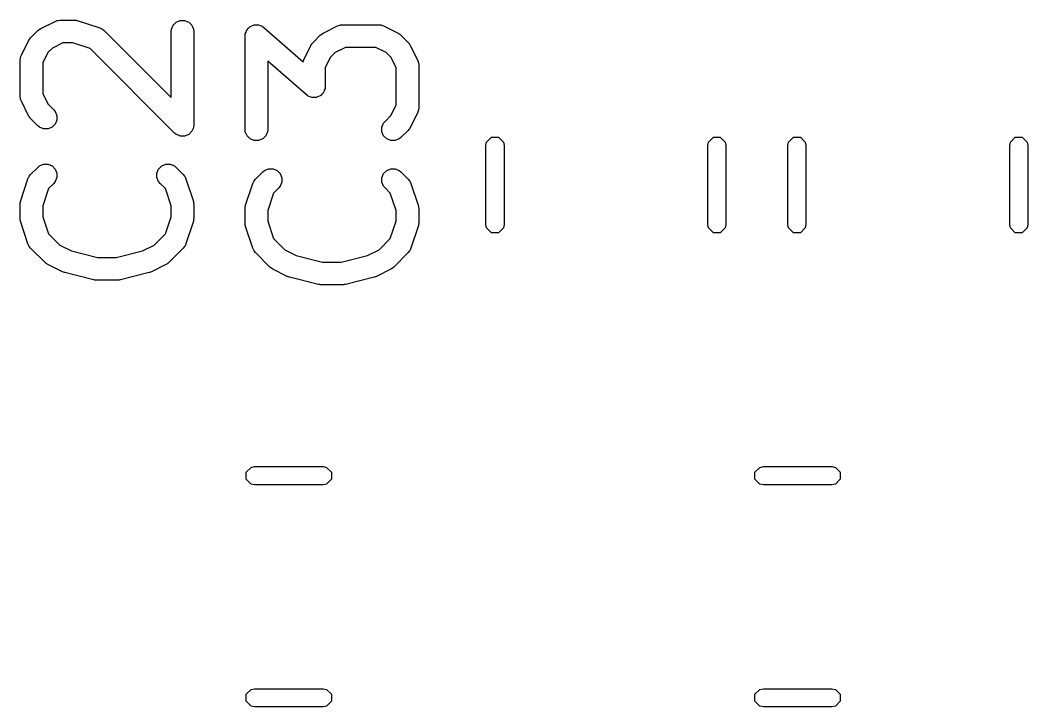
# Model space of a CAD drawing. Header units: inches. Extents: x 1.99 to 4.41, y -4.34 to -2.1.
# Drawn here: x 2.1346 to 2.3974, y -3.775 to -3.596 of the extents above; entities that cross this region are included whole.
import ezdxf

# ---------------------------------------------------------------- set-up
doc = ezdxf.new("R2010")
doc.units = ezdxf.units.IN
doc.header["$MEASUREMENT"] = 0
doc.layers.add('BLACK', color=250, linetype='CONTINUOUS')

msp = doc.modelspace()

# ---------------------------------------------------------------- linework, layer by layer
at = {"layer": 'BLACK', "linetype": 'CONTINUOUS'}
for p, q in [((2.14002, -3.59822), (2.14377, -3.59635)), ((2.14377, -3.59635), (2.14431, -3.59614)), ((2.14431, -3.59614), (2.14442, -3.59613)), ((2.14442, -3.59613), (2.14451, -3.59609)), ((2.14451, -3.59609), (2.14509, -3.59603)), ((2.14509, -3.59603), (2.14884, -3.59603)), ((2.14884, -3.59603), (2.14913, -3.59606)), ((2.14913, -3.59606), (2.14921, -3.59606)), ((2.14921, -3.59606), (2.14931, -3.59608)), ((2.14931, -3.59608), (2.14942, -3.59609)), ((2.14942, -3.59609), (2.14949, -3.59612)), ((2.14949, -3.59612), (2.14977, -3.59619)), ((2.14977, -3.59619), (2.1554, -3.59806)), ((2.17407, -3.59841), (2.17451, -3.59735)), ((2.17451, -3.59735), (2.17532, -3.59653)), ((2.17532, -3.59653), (2.17639, -3.59609)), ((2.17639, -3.59609), (2.17754, -3.59609)), ((2.17754, -3.59609), (2.1786, -3.59653)), ((2.1786, -3.59653), (2.17942, -3.59735)), ((2.17942, -3.59735), (2.17986, -3.59841)), ((2.19454, -3.59778), (2.19461, -3.59771)), ((2.19461, -3.59771), (2.19506, -3.59753)), ((2.19506, -3.59753), (2.19549, -3.59732)), ((2.19549, -3.59732), (2.19558, -3.59731)), ((2.19558, -3.59731), (2.19568, -3.59727)), ((2.19568, -3.59727), (2.19616, -3.59727)), ((2.19616, -3.59727), (2.19663, -3.59724)), ((2.19663, -3.59724), (2.19673, -3.59727)), ((2.19673, -3.59727), (2.19683, -3.59727)), ((2.19683, -3.59727), (2.19727, -3.59746)), ((2.19727, -3.59746), (2.19773, -3.59761)), ((2.19773, -3.59761), (2.19784, -3.59769)), ((2.19784, -3.59769), (2.19789, -3.59771)), ((2.19789, -3.59771), (2.19795, -3.59777)), ((2.21368, -3.5994), (2.21743, -3.59753)), ((2.21743, -3.59753), (2.21797, -3.59732)), ((2.21797, -3.59732), (2.21808, -3.59731)), ((2.21808, -3.59731), (2.21817, -3.59727)), ((2.21817, -3.59727), (2.21875, -3.59722)), ((2.21875, -3.59722), (2.22812, -3.59722)), ((2.22812, -3.59722), (2.2287, -3.59727)), ((2.2287, -3.59727), (2.2288, -3.59731)), ((2.2288, -3.59731), (2.2289, -3.59732)), ((2.2289, -3.59732), (2.22944, -3.59753)), ((2.22944, -3.59753), (2.23319, -3.5994)), ((2.13738, -3.60065), (2.13925, -3.59877)), ((2.13925, -3.59877), (2.13948, -3.59859)), ((2.13948, -3.59859), (2.13953, -3.59853)), ((2.13953, -3.59853), (2.13962, -3.59847)), ((2.13962, -3.59847), (2.1397, -3.59841)), ((2.1397, -3.59841), (2.13977, -3.59838)), ((2.13977, -3.59838), (2.14002, -3.59822)), ((2.1554, -3.59806), (2.15593, -3.5983)), ((2.15593, -3.5983), (2.15601, -3.59837)), ((2.15601, -3.59837), (2.1561, -3.59841)), ((2.1561, -3.59841), (2.15655, -3.59877)), ((2.15655, -3.59877), (2.17401, -3.61623)), ((2.17401, -3.59899), (2.17407, -3.59841)), ((2.17401, -3.61623), (2.17401, -3.59899)), ((2.17986, -3.59841), (2.17991, -3.59899)), ((2.17991, -3.59899), (2.17991, -3.62336)), ((2.1933, -3.60017), (2.19333, -3.59986)), ((2.1933, -3.62454), (2.1933, -3.60017)), ((2.19332, -3.59979), (2.19334, -3.59973)), ((2.19333, -3.59986), (2.19332, -3.59979)), ((2.19334, -3.59973), (2.19336, -3.59959)), ((2.19336, -3.59959), (2.19354, -3.59915)), ((2.19354, -3.59915), (2.19369, -3.5987)), ((2.19369, -3.5987), (2.19376, -3.59862)), ((2.19376, -3.59862), (2.1938, -3.59853)), ((2.1938, -3.59853), (2.19414, -3.59819)), ((2.19414, -3.59819), (2.19445, -3.59783)), ((2.19445, -3.59783), (2.19454, -3.59778)), ((2.19795, -3.59777), (2.1982, -3.59795)), ((2.1982, -3.59795), (2.20841, -3.60688)), ((2.21104, -3.60183), (2.21291, -3.59996)), ((2.21291, -3.59996), (2.21314, -3.59977)), ((2.21314, -3.59977), (2.21319, -3.59971)), ((2.21319, -3.59971), (2.21328, -3.59965)), ((2.21328, -3.59965), (2.21336, -3.59959)), ((2.21336, -3.59959), (2.21343, -3.59956)), ((2.21343, -3.59956), (2.21368, -3.5994)), ((2.23319, -3.5994), (2.23344, -3.59956)), ((2.23344, -3.59956), (2.23351, -3.59959)), ((2.23351, -3.59959), (2.23359, -3.59965)), ((2.23359, -3.59965), (2.23368, -3.59971)), ((2.23368, -3.59971), (2.23373, -3.59977)), ((2.23373, -3.59977), (2.23396, -3.59996)), ((2.23396, -3.59996), (2.23584, -3.60183)), ((2.13495, -3.60517), (2.13683, -3.60142)), ((2.13683, -3.60142), (2.13698, -3.60117)), ((2.13698, -3.60117), (2.13701, -3.6011)), ((2.13701, -3.6011), (2.13708, -3.60102)), ((2.13708, -3.60102), (2.13713, -3.60093)), ((2.13713, -3.60093), (2.13719, -3.60088)), ((2.13719, -3.60088), (2.13738, -3.60065)), ((2.14579, -3.60194), (2.14309, -3.60329)), ((2.14836, -3.60194), (2.14579, -3.60194)), ((2.15287, -3.60344), (2.14836, -3.60194)), ((2.20861, -3.60635), (2.21048, -3.6026)), ((2.21048, -3.6026), (2.21064, -3.60235)), ((2.21064, -3.60235), (2.21067, -3.60228)), ((2.21067, -3.60228), (2.21074, -3.6022)), ((2.21074, -3.6022), (2.21079, -3.60211)), ((2.21079, -3.60211), (2.21085, -3.60206)), ((2.21085, -3.60206), (2.21104, -3.60183)), ((2.23584, -3.60183), (2.23602, -3.60206)), ((2.23602, -3.60206), (2.23608, -3.60211)), ((2.23608, -3.60211), (2.23614, -3.6022)), ((2.23614, -3.6022), (2.2362, -3.60228)), ((2.2362, -3.60228), (2.23623, -3.60235)), ((2.23623, -3.60235), (2.23639, -3.6026)), ((2.23639, -3.6026), (2.23826, -3.60635)), ((2.13474, -3.60571), (2.13495, -3.60517)), ((2.14189, -3.60449), (2.14054, -3.60718)), ((2.14309, -3.60329), (2.14189, -3.60449)), ((2.17487, -3.62545), (2.15287, -3.60344)), ((2.21675, -3.60447), (2.21555, -3.60567)), ((2.21945, -3.60312), (2.21675, -3.60447)), ((2.22743, -3.60312), (2.21945, -3.60312)), ((2.23012, -3.60447), (2.22743, -3.60312)), ((2.23132, -3.60567), (2.23012, -3.60447)), ((2.13464, -3.60649), (2.1347, -3.60591)), ((2.13464, -3.61586), (2.13464, -3.60649)), ((2.1347, -3.60591), (2.13474, -3.60581)), ((2.13474, -3.60581), (2.13474, -3.60571)), ((2.14054, -3.60718), (2.14054, -3.61516)), ((2.20931, -3.61551), (2.19921, -3.60668)), ((2.19921, -3.60668), (2.19921, -3.62454)), ((2.20841, -3.60688), (2.20861, -3.60635)), ((2.21555, -3.60567), (2.2142, -3.60836)), ((2.23267, -3.60836), (2.23132, -3.60567)), ((2.23826, -3.60635), (2.23847, -3.60689)), ((2.23847, -3.60689), (2.23848, -3.60699)), ((2.23848, -3.60699), (2.23852, -3.60709)), ((2.23852, -3.60709), (2.23858, -3.60767)), ((2.23858, -3.60767), (2.23858, -3.61892)), ((2.2142, -3.60836), (2.2142, -3.61329)), ((2.23267, -3.61822), (2.23267, -3.60836)), ((2.2142, -3.61329), (2.21417, -3.6136)), ((2.1347, -3.61644), (2.13464, -3.61586)), ((2.14054, -3.61516), (2.14189, -3.61786)), ((2.20956, -3.61569), (2.20931, -3.61551)), ((2.20961, -3.61575), (2.20956, -3.61569)), ((2.20966, -3.61577), (2.20961, -3.61575)), ((2.20978, -3.61585), (2.20966, -3.61577)), ((2.21023, -3.616), (2.20978, -3.61585)), ((2.21067, -3.61619), (2.21023, -3.616)), ((2.21192, -3.61615), (2.21183, -3.61619)), ((2.21202, -3.61614), (2.21192, -3.61615)), ((2.21245, -3.61593), (2.21202, -3.61614)), ((2.21289, -3.61575), (2.21245, -3.61593)), ((2.21296, -3.61568), (2.21289, -3.61575)), ((2.21305, -3.61563), (2.21296, -3.61568)), ((2.21337, -3.61527), (2.21305, -3.61563)), ((2.21371, -3.61493), (2.21337, -3.61527)), ((2.21374, -3.61484), (2.21371, -3.61493)), ((2.21381, -3.61477), (2.21374, -3.61484)), ((2.21396, -3.61431), (2.21381, -3.61477)), ((2.21415, -3.61387), (2.21396, -3.61431)), ((2.21416, -3.61373), (2.21415, -3.61387)), ((2.21418, -3.61367), (2.21416, -3.61373)), ((2.21417, -3.6136), (2.21418, -3.61367)), ((2.13474, -3.61653), (2.1347, -3.61644)), ((2.13474, -3.61664), (2.13474, -3.61653)), ((2.13495, -3.61718), (2.13474, -3.61664)), ((2.13683, -3.62093), (2.13495, -3.61718)), ((2.14189, -3.61786), (2.14343, -3.6194)), ((2.21077, -3.61619), (2.21067, -3.61619)), ((2.21087, -3.61622), (2.21077, -3.61619)), ((2.21135, -3.61619), (2.21087, -3.61622)), ((2.21183, -3.61619), (2.21135, -3.61619)), ((2.23132, -3.62092), (2.23267, -3.61822)), ((2.13698, -3.62118), (2.13683, -3.62093)), ((2.13701, -3.62125), (2.13698, -3.62118)), ((2.13708, -3.62133), (2.13701, -3.62125)), ((2.13713, -3.62142), (2.13708, -3.62133)), ((2.14343, -3.6194), (2.1438, -3.61984)), ((2.1438, -3.61984), (2.14424, -3.62091)), ((2.14424, -3.62091), (2.14424, -3.62206)), ((2.22979, -3.62245), (2.23132, -3.62092)), ((2.23826, -3.62024), (2.23639, -3.62399)), ((2.23847, -3.6197), (2.23826, -3.62024)), ((2.23848, -3.61959), (2.23847, -3.6197)), ((2.23852, -3.61949), (2.23848, -3.61959)), ((2.23858, -3.61892), (2.23852, -3.61949)), ((2.13719, -3.62147), (2.13713, -3.62142)), ((2.13738, -3.6217), (2.13719, -3.62147)), ((2.13925, -3.62357), (2.13738, -3.6217)), ((2.1397, -3.62394), (2.13925, -3.62357)), ((2.14076, -3.62438), (2.1397, -3.62394)), ((2.14298, -3.62394), (2.14192, -3.62438)), ((2.1438, -3.62313), (2.14298, -3.62394)), ((2.14424, -3.62206), (2.1438, -3.62313)), ((2.17986, -3.62394), (2.17973, -3.62425)), ((2.17991, -3.62336), (2.17986, -3.62394)), ((2.22898, -3.62396), (2.22942, -3.6229)), ((2.22898, -3.62512), (2.22898, -3.62396)), ((2.22942, -3.6229), (2.22979, -3.62245)), ((2.23639, -3.62399), (2.23623, -3.62423)), ((2.14192, -3.62438), (2.14076, -3.62438)), ((2.17532, -3.62581), (2.17487, -3.62545)), ((2.17607, -3.62613), (2.17532, -3.62581)), ((2.17639, -3.62626), (2.17607, -3.62613)), ((2.17754, -3.62626), (2.17639, -3.62626)), ((2.17639, -3.62626), (2.17639, -3.62626)), ((2.1786, -3.62581), (2.17754, -3.62626)), ((2.17942, -3.625), (2.1786, -3.62581)), ((2.17973, -3.62425), (2.17942, -3.625)), ((2.19336, -3.62512), (2.1933, -3.62454)), ((2.1938, -3.62618), (2.19336, -3.62512)), ((2.19461, -3.627), (2.1938, -3.62618)), ((2.19871, -3.62618), (2.19789, -3.627)), ((2.19915, -3.62512), (2.19871, -3.62618)), ((2.19921, -3.62454), (2.19915, -3.62512)), ((2.22942, -3.62618), (2.22898, -3.62512)), ((2.23023, -3.627), (2.22942, -3.62618)), ((2.23396, -3.62663), (2.23351, -3.627)), ((2.23584, -3.62475), (2.23396, -3.62663)), ((2.23602, -3.62453), (2.23584, -3.62475)), ((2.23608, -3.62448), (2.23602, -3.62453)), ((2.23614, -3.62439), (2.23608, -3.62448)), ((2.2362, -3.62431), (2.23614, -3.62439)), ((2.23623, -3.62423), (2.2362, -3.62431)), ((2.25628, -3.62779), (2.25756, -3.62651)), ((2.25756, -3.62651), (2.25937, -3.62651)), ((2.25937, -3.62651), (2.26065, -3.62779)), ((2.31416, -3.62779), (2.31543, -3.62651)), ((2.31543, -3.62651), (2.31724, -3.62651)), ((2.31724, -3.62651), (2.31852, -3.62779)), ((2.33502, -3.62779), (2.3363, -3.62651)), ((2.3363, -3.62651), (2.33811, -3.62651)), ((2.33811, -3.62651), (2.33939, -3.62779)), ((2.3929, -3.62779), (2.39417, -3.62651)), ((2.39417, -3.62651), (2.39598, -3.62651)), ((2.39598, -3.62651), (2.39726, -3.62779)), ((2.19568, -3.62744), (2.19461, -3.627)), ((2.19683, -3.62744), (2.19568, -3.62744)), ((2.19789, -3.627), (2.19683, -3.62744)), ((2.2313, -3.62744), (2.23023, -3.627)), ((2.23245, -3.62744), (2.2313, -3.62744)), ((2.23351, -3.627), (2.23245, -3.62744)), ((2.2561, -3.62869), (2.25628, -3.62779)), ((2.2561, -3.64926), (2.2561, -3.62869)), ((2.26065, -3.62779), (2.26083, -3.62869)), ((2.26083, -3.62869), (2.26083, -3.64926)), ((2.31398, -3.62869), (2.31416, -3.62779)), ((2.31398, -3.64926), (2.31398, -3.62869)), ((2.31852, -3.62779), (2.3187, -3.62869)), ((2.3187, -3.62869), (2.3187, -3.64926)), ((2.33484, -3.62869), (2.33502, -3.62779)), ((2.33484, -3.64926), (2.33484, -3.62869)), ((2.33939, -3.62779), (2.33957, -3.62869)), ((2.33957, -3.62869), (2.33957, -3.64926)), ((2.39272, -3.62869), (2.3929, -3.62779)), ((2.39272, -3.64926), (2.39272, -3.62869)), ((2.39726, -3.62779), (2.39744, -3.62869)), ((2.39744, -3.62869), (2.39744, -3.64926)), ((2.13738, -3.63627), (2.13925, -3.6344)), ((2.13925, -3.6344), (2.1397, -3.63403)), ((2.1397, -3.63403), (2.14076, -3.63359)), ((2.14076, -3.63359), (2.14192, -3.63359)), ((2.14192, -3.63359), (2.14298, -3.63403)), ((2.14298, -3.63403), (2.1438, -3.63484)), ((2.17076, -3.63484), (2.17157, -3.63403)), ((2.17157, -3.63403), (2.17264, -3.63359)), ((2.17264, -3.63359), (2.17379, -3.63359)), ((2.17379, -3.63359), (2.17485, -3.63403)), ((2.17485, -3.63403), (2.1753, -3.6344)), ((2.1753, -3.6344), (2.17717, -3.63627)), ((2.13666, -3.63742), (2.1369, -3.6369)), ((2.1369, -3.6369), (2.13697, -3.63682)), ((2.13697, -3.63682), (2.13701, -3.63672)), ((2.13701, -3.63672), (2.13738, -3.63627)), ((2.1438, -3.63484), (2.14424, -3.63591)), ((2.14424, -3.63706), (2.1438, -3.63812)), ((2.14424, -3.63591), (2.14424, -3.63706)), ((2.17032, -3.63591), (2.17076, -3.63484)), ((2.17032, -3.63706), (2.17032, -3.63591)), ((2.17076, -3.63812), (2.17032, -3.63706)), ((2.17717, -3.63627), (2.17754, -3.63672)), ((2.17754, -3.63672), (2.17758, -3.63682)), ((2.17758, -3.63682), (2.17765, -3.6369)), ((2.17765, -3.6369), (2.17789, -3.63742)), ((2.19604, -3.63745), (2.19791, -3.63558)), ((2.19791, -3.63558), (2.19836, -3.63521)), ((2.19836, -3.63521), (2.19943, -3.63477)), ((2.19943, -3.63477), (2.20058, -3.63477)), ((2.20058, -3.63477), (2.20164, -3.63521)), ((2.20164, -3.63521), (2.20246, -3.63602)), ((2.20246, -3.63602), (2.2029, -3.63709)), ((2.2029, -3.63709), (2.2029, -3.63824)), ((2.22898, -3.63709), (2.22942, -3.63602)), ((2.22898, -3.63824), (2.22898, -3.63709)), ((2.22942, -3.63602), (2.23023, -3.63521)), ((2.23023, -3.63521), (2.2313, -3.63477)), ((2.2313, -3.63477), (2.23245, -3.63477)), ((2.23245, -3.63477), (2.23351, -3.63521)), ((2.23351, -3.63521), (2.23396, -3.63558)), ((2.23396, -3.63558), (2.23584, -3.63745)), ((2.13479, -3.64305), (2.13666, -3.63742)), ((2.14343, -3.63857), (2.14205, -3.63995)), ((2.1438, -3.63812), (2.14343, -3.63857)), ((2.17112, -3.63857), (2.17076, -3.63812)), ((2.17251, -3.63995), (2.17112, -3.63857)), ((2.17789, -3.63742), (2.17976, -3.64305)), ((2.19345, -3.64423), (2.19533, -3.63861)), ((2.19533, -3.63861), (2.19556, -3.63808)), ((2.19556, -3.63808), (2.19563, -3.638)), ((2.19563, -3.638), (2.19567, -3.6379)), ((2.19567, -3.6379), (2.19604, -3.63745)), ((2.20209, -3.63975), (2.20071, -3.64113)), ((2.20246, -3.6393), (2.20209, -3.63975)), ((2.2029, -3.63824), (2.20246, -3.6393)), ((2.22942, -3.6393), (2.22898, -3.63824)), ((2.22979, -3.63975), (2.22942, -3.6393)), ((2.23117, -3.64113), (2.22979, -3.63975)), ((2.23584, -3.63745), (2.2362, -3.6379)), ((2.2362, -3.6379), (2.23624, -3.638)), ((2.23624, -3.638), (2.23631, -3.63808)), ((2.23631, -3.63808), (2.23655, -3.63861)), ((2.23655, -3.63861), (2.23842, -3.64423)), ((2.14205, -3.63995), (2.14054, -3.64446)), ((2.17401, -3.64446), (2.17251, -3.63995)), ((2.20071, -3.64113), (2.19921, -3.64564)), ((2.23267, -3.64564), (2.23117, -3.64113)), ((2.13464, -3.64398), (2.13467, -3.64369)), ((2.13464, -3.64773), (2.13464, -3.64398)), ((2.13466, -3.64361), (2.13468, -3.64351)), ((2.13467, -3.64369), (2.13466, -3.64361)), ((2.13468, -3.64351), (2.1347, -3.64341)), ((2.1347, -3.64341), (2.13473, -3.64333)), ((2.13473, -3.64333), (2.13479, -3.64305)), ((2.14054, -3.64446), (2.14054, -3.64725)), ((2.17401, -3.64725), (2.17401, -3.64446)), ((2.17976, -3.64305), (2.17983, -3.64333)), ((2.17983, -3.64333), (2.17986, -3.64341)), ((2.17986, -3.64341), (2.17987, -3.64351)), ((2.17987, -3.64351), (2.17989, -3.64361)), ((2.17989, -3.64361), (2.17989, -3.64369)), ((2.17989, -3.64369), (2.17991, -3.64398)), ((2.17991, -3.64398), (2.17991, -3.64773)), ((2.1933, -3.64516), (2.19333, -3.64487)), ((2.19332, -3.64479), (2.19335, -3.64469)), ((2.19333, -3.64487), (2.19332, -3.64479)), ((2.19335, -3.64469), (2.19336, -3.64459)), ((2.19336, -3.64459), (2.19339, -3.64451)), ((2.19339, -3.64451), (2.19345, -3.64423)), ((2.23842, -3.64423), (2.23849, -3.64451)), ((2.23849, -3.64451), (2.23852, -3.64459)), ((2.23852, -3.64459), (2.23853, -3.64469)), ((2.23853, -3.64469), (2.23855, -3.64479)), ((2.23855, -3.64479), (2.23855, -3.64487)), ((2.23855, -3.64487), (2.23858, -3.64516)), ((2.14054, -3.64725), (2.14205, -3.65176)), ((2.17251, -3.65176), (2.17401, -3.64725)), ((2.1933, -3.64891), (2.1933, -3.64516)), ((2.19921, -3.64564), (2.19921, -3.64843)), ((2.23267, -3.64843), (2.23267, -3.64564)), ((2.23858, -3.64516), (2.23858, -3.64891)), ((2.13467, -3.64802), (2.13464, -3.64773)), ((2.13466, -3.6481), (2.13467, -3.64802)), ((2.13468, -3.6482), (2.13466, -3.6481)), ((2.1347, -3.64831), (2.13468, -3.6482)), ((2.13473, -3.64838), (2.1347, -3.64831)), ((2.13479, -3.64867), (2.13473, -3.64838)), ((2.13666, -3.65429), (2.13479, -3.64867)), ((2.17976, -3.64867), (2.17789, -3.65429)), ((2.17983, -3.64838), (2.17976, -3.64867)), ((2.17986, -3.64831), (2.17983, -3.64838)), ((2.17987, -3.6482), (2.17986, -3.64831)), ((2.17989, -3.6481), (2.17987, -3.6482)), ((2.17991, -3.64773), (2.17989, -3.64802)), ((2.17989, -3.64802), (2.17989, -3.6481)), ((2.19333, -3.6492), (2.1933, -3.64891)), ((2.19332, -3.64928), (2.19333, -3.6492)), ((2.19335, -3.64938), (2.19332, -3.64928)), ((2.19336, -3.64949), (2.19335, -3.64938)), ((2.19339, -3.64956), (2.19336, -3.64949)), ((2.19345, -3.64985), (2.19339, -3.64956)), ((2.19533, -3.65547), (2.19345, -3.64985)), ((2.19921, -3.64843), (2.20071, -3.65294)), ((2.23117, -3.65294), (2.23267, -3.64843)), ((2.23842, -3.64985), (2.23655, -3.65547)), ((2.23849, -3.64956), (2.23842, -3.64985)), ((2.23852, -3.64949), (2.23849, -3.64956)), ((2.23853, -3.64938), (2.23852, -3.64949)), ((2.23855, -3.64928), (2.23853, -3.64938)), ((2.23858, -3.64891), (2.23855, -3.6492)), ((2.23855, -3.6492), (2.23855, -3.64928)), ((2.25628, -3.65017), (2.2561, -3.64926)), ((2.25756, -3.65144), (2.25628, -3.65017)), ((2.26065, -3.65017), (2.25937, -3.65144)), ((2.26083, -3.64926), (2.26065, -3.65017)), ((2.31416, -3.65017), (2.31398, -3.64926)), ((2.31543, -3.65144), (2.31416, -3.65017)), ((2.31852, -3.65017), (2.31724, -3.65144)), ((2.3187, -3.64926), (2.31852, -3.65017)), ((2.33502, -3.65017), (2.33484, -3.64926)), ((2.3363, -3.65144), (2.33502, -3.65017)), ((2.33939, -3.65017), (2.33811, -3.65144)), ((2.33957, -3.64926), (2.33939, -3.65017)), ((2.3929, -3.65017), (2.39272, -3.64926)), ((2.39417, -3.65144), (2.3929, -3.65017)), ((2.39726, -3.65017), (2.39598, -3.65144)), ((2.39744, -3.64926), (2.39726, -3.65017)), ((2.14205, -3.65176), (2.14496, -3.65468)), ((2.16959, -3.65468), (2.17251, -3.65176)), ((2.20071, -3.65294), (2.20363, -3.65586)), ((2.22825, -3.65586), (2.23117, -3.65294)), ((2.25937, -3.65144), (2.25756, -3.65144)), ((2.31724, -3.65144), (2.31543, -3.65144)), ((2.33811, -3.65144), (2.3363, -3.65144)), ((2.39598, -3.65144), (2.39417, -3.65144)), ((2.1369, -3.65482), (2.13666, -3.65429)), ((2.13697, -3.6549), (2.1369, -3.65482)), ((2.13701, -3.655), (2.13697, -3.6549)), ((2.13738, -3.65544), (2.13701, -3.655)), ((2.14113, -3.65919), (2.13738, -3.65544)), ((2.14496, -3.65468), (2.148, -3.65619)), ((2.16656, -3.65619), (2.16959, -3.65468)), ((2.17717, -3.65544), (2.17342, -3.65919)), ((2.17754, -3.655), (2.17717, -3.65544)), ((2.17758, -3.6549), (2.17754, -3.655)), ((2.17765, -3.65482), (2.17758, -3.6549)), ((2.17789, -3.65429), (2.17765, -3.65482)), ((2.19556, -3.656), (2.19533, -3.65547)), ((2.23655, -3.65547), (2.23631, -3.656)), ((2.148, -3.65619), (2.15483, -3.6579)), ((2.15483, -3.6579), (2.15972, -3.6579)), ((2.15972, -3.6579), (2.16656, -3.65619)), ((2.19563, -3.65608), (2.19556, -3.656)), ((2.19567, -3.65618), (2.19563, -3.65608)), ((2.19604, -3.65662), (2.19567, -3.65618)), ((2.19979, -3.66037), (2.19604, -3.65662)), ((2.20363, -3.65586), (2.20666, -3.65738)), ((2.20666, -3.65738), (2.21349, -3.65908)), ((2.21839, -3.65908), (2.22522, -3.65738)), ((2.22522, -3.65738), (2.22825, -3.65586)), ((2.23584, -3.65662), (2.23209, -3.66037)), ((2.2362, -3.65618), (2.23584, -3.65662)), ((2.23624, -3.65608), (2.2362, -3.65618)), ((2.23631, -3.656), (2.23624, -3.65608)), ((2.14135, -3.65938), (2.14113, -3.65919)), ((2.14141, -3.65944), (2.14135, -3.65938)), ((2.14149, -3.65949), (2.14141, -3.65944)), ((2.14158, -3.65956), (2.14149, -3.65949)), ((2.14165, -3.65959), (2.14158, -3.65956)), ((2.1419, -3.65975), (2.14165, -3.65959)), ((2.14564, -3.66162), (2.1419, -3.65975)), ((2.17266, -3.65975), (2.16891, -3.66162)), ((2.17291, -3.65959), (2.17266, -3.65975)), ((2.17298, -3.65956), (2.17291, -3.65959)), ((2.17306, -3.65949), (2.17298, -3.65956)), ((2.17315, -3.65944), (2.17306, -3.65949)), ((2.1732, -3.65938), (2.17315, -3.65944)), ((2.17342, -3.65919), (2.1732, -3.65938)), ((2.20002, -3.66056), (2.19979, -3.66037)), ((2.20007, -3.66062), (2.20002, -3.66056)), ((2.20016, -3.66068), (2.20007, -3.66062)), ((2.20024, -3.66074), (2.20016, -3.66068)), ((2.20031, -3.66077), (2.20024, -3.66074)), ((2.20056, -3.66093), (2.20031, -3.66077)), ((2.21349, -3.65908), (2.21839, -3.65908)), ((2.23157, -3.66077), (2.23132, -3.66093)), ((2.23164, -3.66074), (2.23157, -3.66077)), ((2.23172, -3.66068), (2.23164, -3.66074)), ((2.23181, -3.66062), (2.23172, -3.66068)), ((2.23186, -3.66056), (2.23181, -3.66062)), ((2.23209, -3.66037), (2.23186, -3.66056)), ((2.14569, -3.66164), (2.14564, -3.66162)), ((2.1457, -3.66165), (2.14569, -3.66164)), ((2.14595, -3.66174), (2.1457, -3.66165)), ((2.14619, -3.66183), (2.14595, -3.66174)), ((2.14621, -3.66183), (2.14619, -3.66183)), ((2.14625, -3.66184), (2.14621, -3.66183)), ((2.15375, -3.66372), (2.14625, -3.66184)), ((2.1683, -3.66184), (2.1608, -3.66372)), ((2.16835, -3.66183), (2.1683, -3.66184)), ((2.16837, -3.66183), (2.16835, -3.66183)), ((2.16861, -3.66174), (2.16837, -3.66183)), ((2.16885, -3.66165), (2.16861, -3.66174)), ((2.16887, -3.66164), (2.16885, -3.66165)), ((2.16891, -3.66162), (2.16887, -3.66164)), ((2.20431, -3.6628), (2.20056, -3.66093)), ((2.20435, -3.66282), (2.20431, -3.6628)), ((2.20437, -3.66283), (2.20435, -3.66282)), ((2.20461, -3.66292), (2.20437, -3.66283)), ((2.20485, -3.66301), (2.20461, -3.66292)), ((2.20487, -3.66301), (2.20485, -3.66301)), ((2.20491, -3.66303), (2.20487, -3.66301)), ((2.21241, -3.6649), (2.20491, -3.66303)), ((2.22697, -3.66303), (2.21947, -3.6649)), ((2.22701, -3.66301), (2.22697, -3.66303)), ((2.22703, -3.66301), (2.22701, -3.66301)), ((2.22727, -3.66292), (2.22703, -3.66301)), ((2.22751, -3.66283), (2.22727, -3.66292)), ((2.22753, -3.66282), (2.22751, -3.66283)), ((2.22757, -3.6628), (2.22753, -3.66282)), ((2.23132, -3.66093), (2.22757, -3.6628)), ((2.15385, -3.66373), (2.15375, -3.66372)), ((2.15389, -3.66375), (2.15385, -3.66373)), ((2.15411, -3.66377), (2.15389, -3.66375)), ((2.15432, -3.6638), (2.15411, -3.66377)), ((2.15436, -3.6638), (2.15432, -3.6638)), ((2.15446, -3.66381), (2.15436, -3.6638)), ((2.16009, -3.66381), (2.15446, -3.66381)), ((2.16019, -3.6638), (2.16009, -3.66381)), ((2.16023, -3.6638), (2.16019, -3.6638)), ((2.16045, -3.66377), (2.16023, -3.6638)), ((2.16066, -3.66375), (2.16045, -3.66377)), ((2.1607, -3.66373), (2.16066, -3.66375)), ((2.1608, -3.66372), (2.1607, -3.66373)), ((2.21251, -3.66492), (2.21241, -3.6649)), ((2.21255, -3.66493), (2.21251, -3.66492)), ((2.21277, -3.66495), (2.21255, -3.66493)), ((2.21298, -3.66499), (2.21277, -3.66495)), ((2.21303, -3.66498), (2.21298, -3.66499)), ((2.21313, -3.66499), (2.21303, -3.66498)), ((2.21875, -3.66499), (2.21313, -3.66499)), ((2.21885, -3.66498), (2.21875, -3.66499)), ((2.21889, -3.66499), (2.21885, -3.66498)), ((2.21911, -3.66495), (2.21889, -3.66499)), ((2.21933, -3.66493), (2.21911, -3.66495)), ((2.21937, -3.66492), (2.21933, -3.66493)), ((2.21947, -3.6649), (2.21937, -3.66492)), ((2.1936, -3.71386), (2.19488, -3.71258)), ((2.19488, -3.71258), (2.19578, -3.7124)), ((2.19578, -3.7124), (2.21366, -3.7124)), ((2.21366, -3.7124), (2.21457, -3.71258)), ((2.21457, -3.71258), (2.21585, -3.71386)), ((2.32628, -3.71386), (2.32756, -3.71258)), ((2.32756, -3.71258), (2.32846, -3.7124)), ((2.32846, -3.7124), (2.34634, -3.7124)), ((2.34634, -3.7124), (2.34725, -3.71258)), ((2.34725, -3.71258), (2.34852, -3.71386)), ((2.1936, -3.71567), (2.1936, -3.71386)), ((2.19488, -3.71695), (2.1936, -3.71567)), ((2.21585, -3.71567), (2.21457, -3.71695)), ((2.21585, -3.71386), (2.21585, -3.71567)), ((2.32628, -3.71567), (2.32628, -3.71386)), ((2.32756, -3.71695), (2.32628, -3.71567)), ((2.34852, -3.71567), (2.34725, -3.71695)), ((2.34852, -3.71386), (2.34852, -3.71567)), ((2.19578, -3.71713), (2.19488, -3.71695)), ((2.21366, -3.71713), (2.19578, -3.71713)), ((2.21457, -3.71695), (2.21366, -3.71713)), ((2.32846, -3.71713), (2.32756, -3.71695)), ((2.34634, -3.71713), (2.32846, -3.71713)), ((2.34725, -3.71695), (2.34634, -3.71713)), ((2.1936, -3.77173), (2.19488, -3.77046)), ((2.19488, -3.77046), (2.19578, -3.77028)), ((2.19578, -3.77028), (2.21366, -3.77028)), ((2.21366, -3.77028), (2.21457, -3.77046)), ((2.21457, -3.77046), (2.21585, -3.77173)), ((2.32628, -3.77173), (2.32756, -3.77046)), ((2.32756, -3.77046), (2.32846, -3.77028)), ((2.32846, -3.77028), (2.34634, -3.77028)), ((2.34634, -3.77028), (2.34725, -3.77046)), ((2.34725, -3.77046), (2.34852, -3.77173)), ((2.1936, -3.77354), (2.1936, -3.77173)), ((2.19488, -3.77482), (2.1936, -3.77354)), ((2.21585, -3.77354), (2.21457, -3.77482)), ((2.21585, -3.77173), (2.21585, -3.77354)), ((2.32628, -3.77354), (2.32628, -3.77173)), ((2.32756, -3.77482), (2.32628, -3.77354)), ((2.34852, -3.77354), (2.34725, -3.77482)), ((2.34852, -3.77173), (2.34852, -3.77354)), ((2.19578, -3.775), (2.19488, -3.77482)), ((2.21366, -3.775), (2.19578, -3.775)), ((2.21457, -3.77482), (2.21366, -3.775)), ((2.32846, -3.775), (2.32756, -3.77482)), ((2.34634, -3.775), (2.32846, -3.775)), ((2.34725, -3.77482), (2.34634, -3.775))]:
    msp.add_line(p, q, dxfattribs=at)

doc.saveas('drawing.dxf')
